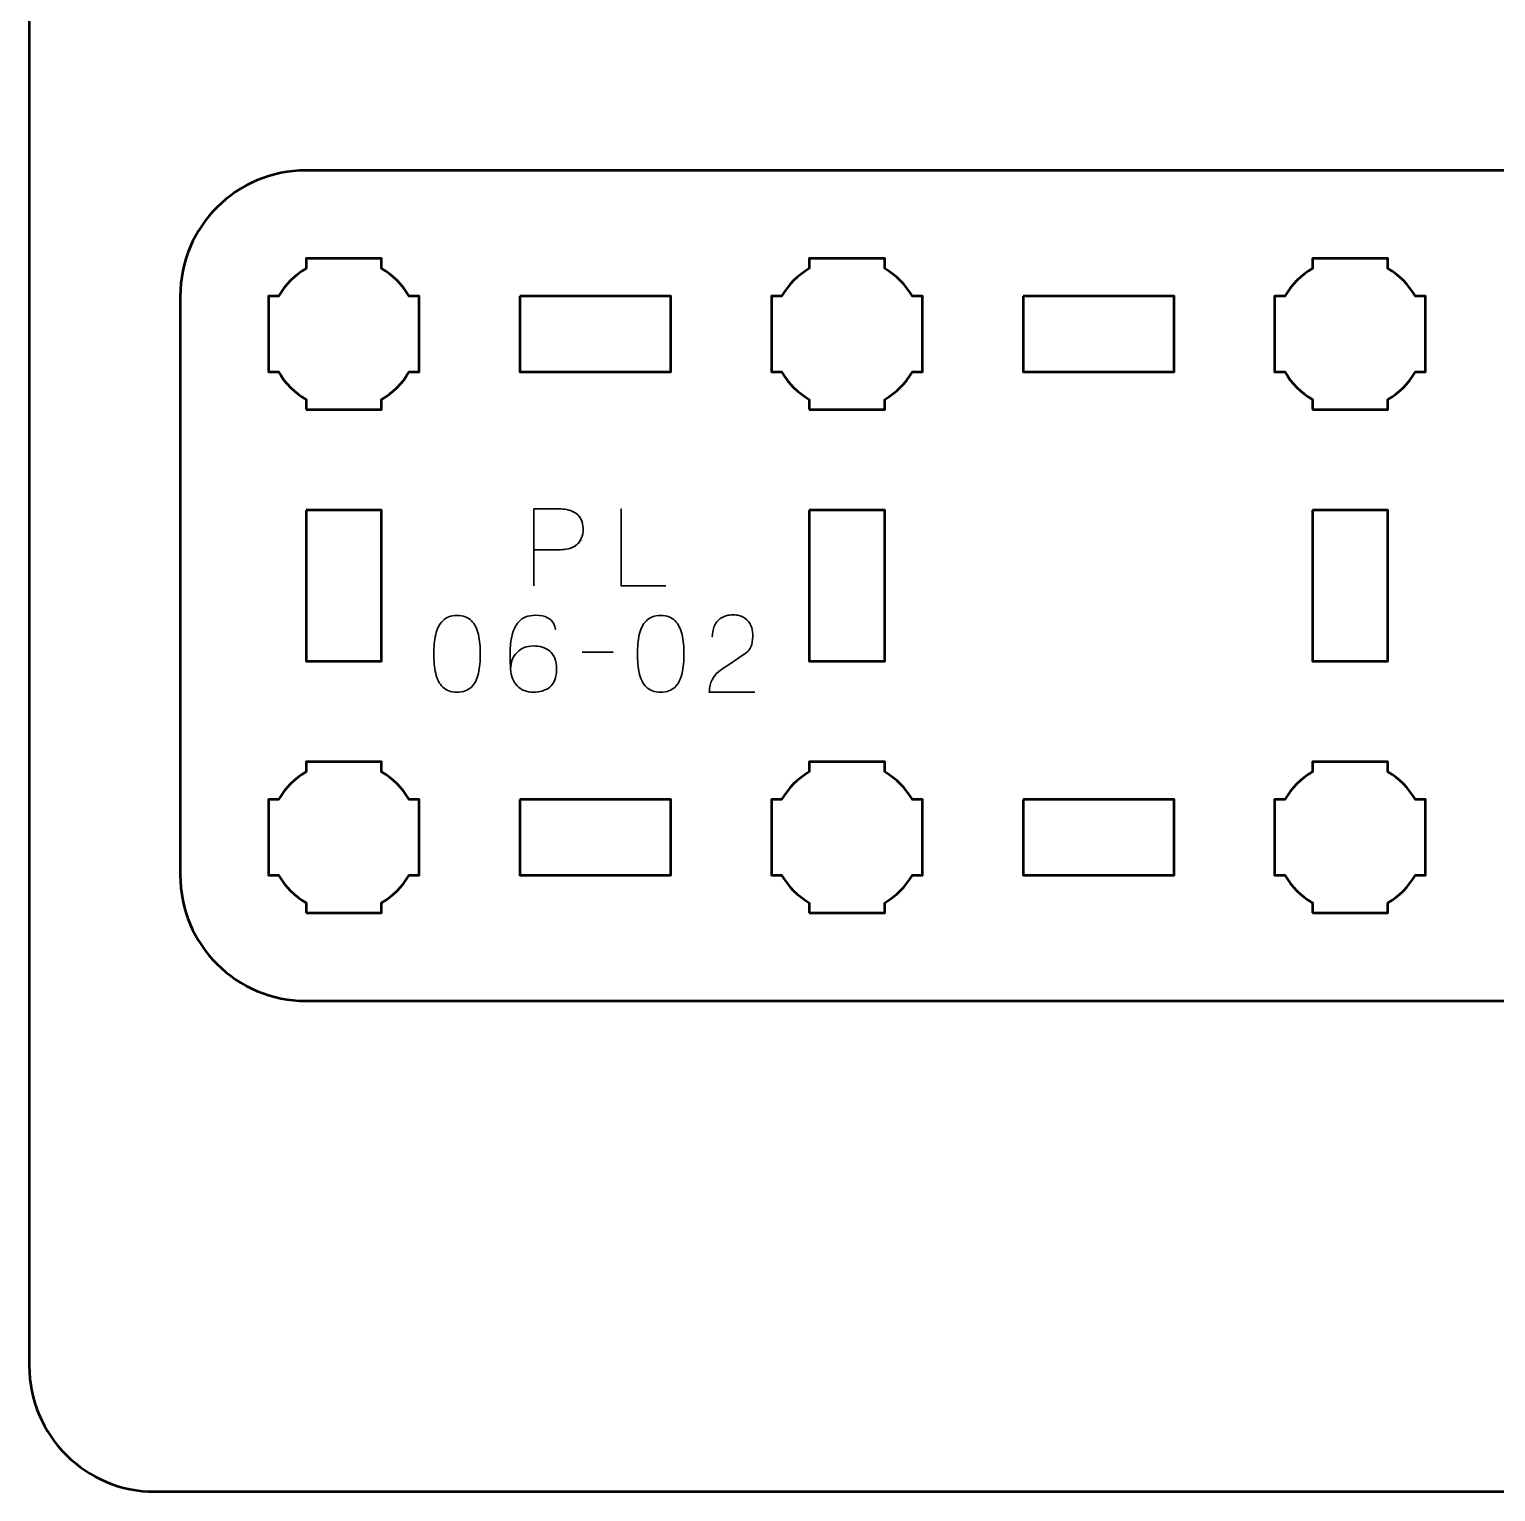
# Model space of a CAD drawing. Header units: centimetres. Extents: x -21 to 0, y -29.7 to 0.
# Drawn here: x -21 to -15.17, y -29.7 to -23.89 of the extents above; entities that cross this region are included whole.
import ezdxf

# ---------------------------------------------------------------- set-up
doc = ezdxf.new("R2010")
doc.units = ezdxf.units.CM
doc.header["$MEASUREMENT"] = 0
doc.layers.add('Layer 1', color=7, linetype='Continuous')

msp = doc.modelspace()

# ---------------------------------------------------------------- linework, layer by layer
at = {"layer": 'Layer 1', "color": 22, "lineweight": 53}
msp.add_open_spline([(-21.00003, -29.19995), (-21.00003, -29.19995), (-21.00003, -0.49992), (-21.00003, -0.49992), (-21.00003, -0.49992), (-21.00003, -0.22295), (-20.77694, 0.00004), (-20.49994, 0.00004), (-20.49994, 0.00004), (-20.49994, 0.00004), (-0.50008, 0.00004), (-0.50008, 0.00004), (-0.50008, 0.00004), (-0.22294, 0.00004), (0.00002, -0.22295), (0.00002, -0.49992), (0.00002, -0.49992), (0.00002, -0.49992), (0.00002, -29.19995), (0.00002, -29.19995), (0.00002, -29.19995), (0.00002, -29.47695), (-0.22294, -29.70004), (-0.50008, -29.70004), (-0.50008, -29.70004), (-0.50008, -29.70004), (-20.49994, -29.70004), (-20.49994, -29.70004), (-20.49994, -29.70004), (-20.77694, -29.70004), (-21.00003, -29.47695), (-21.00003, -29.19995)], degree=3, knots=[0, 0, 0, 0, 0.125, 0.125, 0.125, 0.125, 0.25, 0.25, 0.25, 0.25, 0.375, 0.375, 0.375, 0.375, 0.5, 0.5, 0.5, 0.5, 0.625, 0.625, 0.625, 0.625, 0.75, 0.75, 0.75, 0.75, 0.875, 0.875, 0.875, 0.875, 1, 1, 1, 1], dxfattribs=at)
at = {"layer": 'Layer 1', "color": 114, "lineweight": 53}
msp.add_open_spline([(-19.8999, -24.44996), (-19.8999, -24.44996), (-9.59995, -24.44996), (-9.59995, -24.44996), (-9.59995, -24.44996), (-9.32295, -24.44996), (-9.09999, -24.67306), (-9.09999, -24.95006), (-9.09999, -24.95006), (-9.09999, -24.95006), (-9.09999, -27.24998), (-9.09999, -27.24998), (-9.09999, -27.24998), (-9.09999, -27.52699), (-9.32295, -27.74994), (-9.59995, -27.74994), (-9.59995, -27.74994), (-9.59995, -27.74994), (-19.8999, -27.74994), (-19.8999, -27.74994), (-19.8999, -27.74994), (-20.1769, -27.74994), (-20.4, -27.52699), (-20.4, -27.24998), (-20.4, -27.24998), (-20.4, -27.24998), (-20.4, -24.95006), (-20.4, -24.95006), (-20.4, -24.95006), (-20.4, -24.67306), (-20.1769, -24.44996), (-19.8999, -24.44996)], degree=3, knots=[0, 0, 0, 0, 0.125, 0.125, 0.125, 0.125, 0.25, 0.25, 0.25, 0.25, 0.375, 0.375, 0.375, 0.375, 0.5, 0.5, 0.5, 0.5, 0.625, 0.625, 0.625, 0.625, 0.75, 0.75, 0.75, 0.75, 0.875, 0.875, 0.875, 0.875, 1, 1, 1, 1], dxfattribs=at)
at = {"layer": 'Layer 1', "lineweight": 53}
for points, knots in [([(-19.8999, -25.39999), (-19.8999, -25.39999), (-19.8999, -25.35988), (-19.8999, -25.35988), (-19.8999, -25.35988), (-19.94551, -25.33356), (-19.98344, -25.29554), (-20.00976, -25.25006), (-20.00976, -25.25006), (-20.00976, -25.25006), (-20.04997, -25.25006), (-20.04997, -25.25006), (-20.04997, -25.25006), (-20.04997, -25.25006), (-20.04997, -25.09999), (-20.04997, -25.09999), (-20.04997, -25.09999), (-20.04997, -25.09999), (-20.04997, -24.95006), (-20.04997, -24.95006), (-20.04997, -24.95006), (-20.04997, -24.95006), (-20.00976, -24.95006), (-20.00976, -24.95006), (-20.00976, -24.95006), (-19.98344, -24.90445), (-19.94551, -24.86652), (-19.8999, -24.8402), (-19.8999, -24.8402), (-19.8999, -24.8402), (-19.8999, -24.79999), (-19.8999, -24.79999), (-19.8999, -24.79999), (-19.8999, -24.79999), (-19.74997, -24.79999), (-19.74997, -24.79999), (-19.74997, -24.79999), (-19.74997, -24.79999), (-19.5999, -24.79999), (-19.5999, -24.79999), (-19.5999, -24.79999), (-19.5999, -24.79999), (-19.5999, -24.8402), (-19.5999, -24.8402), (-19.5999, -24.8402), (-19.55443, -24.86652), (-19.5164, -24.90445), (-19.49008, -24.95006), (-19.49008, -24.95006), (-19.49008, -24.95006), (-19.44997, -24.95006), (-19.44997, -24.95006), (-19.44997, -24.95006), (-19.44997, -24.95006), (-19.44997, -25.09999), (-19.44997, -25.09999), (-19.44997, -25.09999), (-19.44997, -25.09999), (-19.44997, -25.25006), (-19.44997, -25.25006), (-19.44997, -25.25006), (-19.44997, -25.25006), (-19.49008, -25.25006), (-19.49008, -25.25006), (-19.49008, -25.25006), (-19.5164, -25.29554), (-19.55443, -25.33356), (-19.5999, -25.35988), (-19.5999, -25.35988), (-19.5999, -25.35988), (-19.5999, -25.39999), (-19.5999, -25.39999), (-19.5999, -25.39999), (-19.5999, -25.39999), (-19.74997, -25.39999), (-19.74997, -25.39999), (-19.74997, -25.39999), (-19.74997, -25.39999), (-19.8999, -25.39999), (-19.8999, -25.39999)], [0, 0, 0, 0, 0.05, 0.05, 0.05, 0.05, 0.1, 0.1, 0.1, 0.1, 0.15, 0.15, 0.15, 0.15, 0.2, 0.2, 0.2, 0.2, 0.25, 0.25, 0.25, 0.25, 0.3, 0.3, 0.3, 0.3, 0.35, 0.35, 0.35, 0.35, 0.4, 0.4, 0.4, 0.4, 0.45, 0.45, 0.45, 0.45, 0.5, 0.5, 0.5, 0.5, 0.55, 0.55, 0.55, 0.55, 0.6, 0.6, 0.6, 0.6, 0.65, 0.65, 0.65, 0.65, 0.7, 0.7, 0.7, 0.7, 0.75, 0.75, 0.75, 0.75, 0.8, 0.8, 0.8, 0.8, 0.85, 0.85, 0.85, 0.85, 0.9, 0.9, 0.9, 0.9, 0.95, 0.95, 0.95, 0.95, 1, 1, 1, 1]), ([(-17.89998, -25.39999), (-17.89998, -25.39999), (-17.89998, -25.35988), (-17.89998, -25.35988), (-17.89998, -25.35988), (-17.94545, -25.33356), (-17.98348, -25.29554), (-18.0098, -25.25006), (-18.0098, -25.25006), (-18.0098, -25.25006), (-18.04991, -25.25006), (-18.04991, -25.25006), (-18.04991, -25.25006), (-18.04991, -25.25006), (-18.04991, -25.09999), (-18.04991, -25.09999), (-18.04991, -25.09999), (-18.04991, -25.09999), (-18.04991, -24.95006), (-18.04991, -24.95006), (-18.04991, -24.95006), (-18.04991, -24.95006), (-18.0098, -24.95006), (-18.0098, -24.95006), (-18.0098, -24.95006), (-17.98348, -24.90445), (-17.94545, -24.86652), (-17.89998, -24.8402), (-17.89998, -24.8402), (-17.89998, -24.8402), (-17.89998, -24.79999), (-17.89998, -24.79999), (-17.89998, -24.79999), (-17.89998, -24.79999), (-17.74991, -24.79999), (-17.74991, -24.79999), (-17.74991, -24.79999), (-17.74991, -24.79999), (-17.59998, -24.79999), (-17.59998, -24.79999), (-17.59998, -24.79999), (-17.59998, -24.79999), (-17.59998, -24.8402), (-17.59998, -24.8402), (-17.59998, -24.8402), (-17.5545, -24.86652), (-17.51647, -24.90445), (-17.49016, -24.95006), (-17.49016, -24.95006), (-17.49016, -24.95006), (-17.4499, -24.95006), (-17.4499, -24.95006), (-17.4499, -24.95006), (-17.4499, -24.95006), (-17.4499, -25.09999), (-17.4499, -25.09999), (-17.4499, -25.09999), (-17.4499, -25.09999), (-17.4499, -25.25006), (-17.4499, -25.25006), (-17.4499, -25.25006), (-17.4499, -25.25006), (-17.49016, -25.25006), (-17.49016, -25.25006), (-17.49016, -25.25006), (-17.51647, -25.29554), (-17.5545, -25.33356), (-17.59998, -25.35988), (-17.59998, -25.35988), (-17.59998, -25.35988), (-17.59998, -25.39999), (-17.59998, -25.39999), (-17.59998, -25.39999), (-17.59998, -25.39999), (-17.74991, -25.39999), (-17.74991, -25.39999), (-17.74991, -25.39999), (-17.74991, -25.39999), (-17.89998, -25.39999), (-17.89998, -25.39999)], [0, 0, 0, 0, 0.05, 0.05, 0.05, 0.05, 0.1, 0.1, 0.1, 0.1, 0.15, 0.15, 0.15, 0.15, 0.2, 0.2, 0.2, 0.2, 0.25, 0.25, 0.25, 0.25, 0.3, 0.3, 0.3, 0.3, 0.35, 0.35, 0.35, 0.35, 0.4, 0.4, 0.4, 0.4, 0.45, 0.45, 0.45, 0.45, 0.5, 0.5, 0.5, 0.5, 0.55, 0.55, 0.55, 0.55, 0.6, 0.6, 0.6, 0.6, 0.65, 0.65, 0.65, 0.65, 0.7, 0.7, 0.7, 0.7, 0.75, 0.75, 0.75, 0.75, 0.8, 0.8, 0.8, 0.8, 0.85, 0.85, 0.85, 0.85, 0.9, 0.9, 0.9, 0.9, 0.95, 0.95, 0.95, 0.95, 1, 1, 1, 1]), ([(-15.90005, -25.39999), (-15.90005, -25.39999), (-15.90005, -25.35988), (-15.90005, -25.35988), (-15.90005, -25.35988), (-15.94552, -25.33356), (-15.98341, -25.29554), (-16.00987, -25.25006), (-16.00987, -25.25006), (-16.00987, -25.25006), (-16.04998, -25.25006), (-16.04998, -25.25006), (-16.04998, -25.25006), (-16.04998, -25.25006), (-16.04998, -25.09999), (-16.04998, -25.09999), (-16.04998, -25.09999), (-16.04998, -25.09999), (-16.04998, -24.95006), (-16.04998, -24.95006), (-16.04998, -24.95006), (-16.04998, -24.95006), (-16.00987, -24.95006), (-16.00987, -24.95006), (-16.00987, -24.95006), (-15.98341, -24.90445), (-15.94552, -24.86652), (-15.90005, -24.8402), (-15.90005, -24.8402), (-15.90005, -24.8402), (-15.90005, -24.79999), (-15.90005, -24.79999), (-15.90005, -24.79999), (-15.90005, -24.79999), (-15.74997, -24.79999), (-15.74997, -24.79999), (-15.74997, -24.79999), (-15.74997, -24.79999), (-15.60004, -24.79999), (-15.60004, -24.79999), (-15.60004, -24.79999), (-15.60004, -24.79999), (-15.60004, -24.8402), (-15.60004, -24.8402), (-15.60004, -24.8402), (-15.55443, -24.86652), (-15.51651, -24.90445), (-15.49019, -24.95006), (-15.49019, -24.95006), (-15.49019, -24.95006), (-15.44998, -24.95006), (-15.44998, -24.95006), (-15.44998, -24.95006), (-15.44998, -24.95006), (-15.44998, -25.09999), (-15.44998, -25.09999), (-15.44998, -25.09999), (-15.44998, -25.09999), (-15.44998, -25.25006), (-15.44998, -25.25006), (-15.44998, -25.25006), (-15.44998, -25.25006), (-15.49019, -25.25006), (-15.49019, -25.25006), (-15.49019, -25.25006), (-15.51651, -25.29554), (-15.55443, -25.33356), (-15.60004, -25.35988), (-15.60004, -25.35988), (-15.60004, -25.35988), (-15.60004, -25.39999), (-15.60004, -25.39999), (-15.60004, -25.39999), (-15.60004, -25.39999), (-15.74997, -25.39999), (-15.74997, -25.39999), (-15.74997, -25.39999), (-15.74997, -25.39999), (-15.90005, -25.39999), (-15.90005, -25.39999)], [0, 0, 0, 0, 0.05, 0.05, 0.05, 0.05, 0.1, 0.1, 0.1, 0.1, 0.15, 0.15, 0.15, 0.15, 0.2, 0.2, 0.2, 0.2, 0.25, 0.25, 0.25, 0.25, 0.3, 0.3, 0.3, 0.3, 0.35, 0.35, 0.35, 0.35, 0.4, 0.4, 0.4, 0.4, 0.45, 0.45, 0.45, 0.45, 0.5, 0.5, 0.5, 0.5, 0.55, 0.55, 0.55, 0.55, 0.6, 0.6, 0.6, 0.6, 0.65, 0.65, 0.65, 0.65, 0.7, 0.7, 0.7, 0.7, 0.75, 0.75, 0.75, 0.75, 0.8, 0.8, 0.8, 0.8, 0.85, 0.85, 0.85, 0.85, 0.9, 0.9, 0.9, 0.9, 0.95, 0.95, 0.95, 0.95, 1, 1, 1, 1]), ([(-19.04995, -24.95006), (-19.04995, -24.95006), (-18.44996, -24.95006), (-18.44996, -24.95006), (-18.44996, -24.95006), (-18.44996, -24.95006), (-18.44996, -25.25006), (-18.44996, -25.25006), (-18.44996, -25.25006), (-18.44996, -25.25006), (-19.04995, -25.25006), (-19.04995, -25.25006), (-19.04995, -25.25006), (-19.04995, -25.25006), (-19.04995, -24.95006), (-19.04995, -24.95006)], [0, 0, 0, 0, 0.25, 0.25, 0.25, 0.25, 0.5, 0.5, 0.5, 0.5, 0.75, 0.75, 0.75, 0.75, 1, 1, 1, 1]), ([(-17.05, -24.95006), (-17.05, -24.95006), (-16.44999, -24.95006), (-16.44999, -24.95006), (-16.44999, -24.95006), (-16.44999, -24.95006), (-16.44999, -25.25006), (-16.44999, -25.25006), (-16.44999, -25.25006), (-16.44999, -25.25006), (-17.05, -25.25006), (-17.05, -25.25006), (-17.05, -25.25006), (-17.05, -25.25006), (-17.05, -24.95006), (-17.05, -24.95006)], [0, 0, 0, 0, 0.25, 0.25, 0.25, 0.25, 0.5, 0.5, 0.5, 0.5, 0.75, 0.75, 0.75, 0.75, 1, 1, 1, 1]), ([(-19.8999, -25.80001), (-19.8999, -25.80001), (-19.5999, -25.80001), (-19.5999, -25.80001), (-19.5999, -25.80001), (-19.5999, -25.80001), (-19.5999, -26.4), (-19.5999, -26.4), (-19.5999, -26.4), (-19.5999, -26.4), (-19.8999, -26.4), (-19.8999, -26.4), (-19.8999, -26.4), (-19.8999, -26.4), (-19.8999, -25.80001), (-19.8999, -25.80001)], [0, 0, 0, 0, 0.25, 0.25, 0.25, 0.25, 0.5, 0.5, 0.5, 0.5, 0.75, 0.75, 0.75, 0.75, 1, 1, 1, 1]), ([(-17.89998, -25.80001), (-17.89998, -25.80001), (-17.59998, -25.80001), (-17.59998, -25.80001), (-17.59998, -25.80001), (-17.59998, -25.80001), (-17.59998, -26.4), (-17.59998, -26.4), (-17.59998, -26.4), (-17.59998, -26.4), (-17.89998, -26.4), (-17.89998, -26.4), (-17.89998, -26.4), (-17.89998, -26.4), (-17.89998, -25.80001), (-17.89998, -25.80001)], [0, 0, 0, 0, 0.25, 0.25, 0.25, 0.25, 0.5, 0.5, 0.5, 0.5, 0.75, 0.75, 0.75, 0.75, 1, 1, 1, 1]), ([(-15.90005, -25.80001), (-15.90005, -25.80001), (-15.60004, -25.80001), (-15.60004, -25.80001), (-15.60004, -25.80001), (-15.60004, -25.80001), (-15.60004, -26.4), (-15.60004, -26.4), (-15.60004, -26.4), (-15.60004, -26.4), (-15.90005, -26.4), (-15.90005, -26.4), (-15.90005, -26.4), (-15.90005, -26.4), (-15.90005, -25.80001), (-15.90005, -25.80001)], [0, 0, 0, 0, 0.25, 0.25, 0.25, 0.25, 0.5, 0.5, 0.5, 0.5, 0.75, 0.75, 0.75, 0.75, 1, 1, 1, 1]), ([(-19.8999, -27.40006), (-19.8999, -27.40006), (-19.8999, -27.3598), (-19.8999, -27.3598), (-19.8999, -27.3598), (-19.94551, -27.33349), (-19.98344, -27.29546), (-20.00976, -27.24998), (-20.00976, -27.24998), (-20.00976, -27.24998), (-20.04997, -27.24998), (-20.04997, -27.24998), (-20.04997, -27.24998), (-20.04997, -27.24998), (-20.04997, -27.10005), (-20.04997, -27.10005), (-20.04997, -27.10005), (-20.04997, -27.10005), (-20.04997, -26.94998), (-20.04997, -26.94998), (-20.04997, -26.94998), (-20.04997, -26.94998), (-20.00976, -26.94998), (-20.00976, -26.94998), (-20.00976, -26.94998), (-19.98344, -26.90451), (-19.94551, -26.86648), (-19.8999, -26.84016), (-19.8999, -26.84016), (-19.8999, -26.84016), (-19.8999, -26.80005), (-19.8999, -26.80005), (-19.8999, -26.80005), (-19.8999, -26.80005), (-19.74997, -26.80005), (-19.74997, -26.80005), (-19.74997, -26.80005), (-19.74997, -26.80005), (-19.5999, -26.80005), (-19.5999, -26.80005), (-19.5999, -26.80005), (-19.5999, -26.80005), (-19.5999, -26.84016), (-19.5999, -26.84016), (-19.5999, -26.84016), (-19.55443, -26.86648), (-19.5164, -26.90451), (-19.49008, -26.94998), (-19.49008, -26.94998), (-19.49008, -26.94998), (-19.44997, -26.94998), (-19.44997, -26.94998), (-19.44997, -26.94998), (-19.44997, -26.94998), (-19.44997, -27.10005), (-19.44997, -27.10005), (-19.44997, -27.10005), (-19.44997, -27.10005), (-19.44997, -27.24998), (-19.44997, -27.24998), (-19.44997, -27.24998), (-19.44997, -27.24998), (-19.49008, -27.24998), (-19.49008, -27.24998), (-19.49008, -27.24998), (-19.5164, -27.29546), (-19.55443, -27.33349), (-19.5999, -27.3598), (-19.5999, -27.3598), (-19.5999, -27.3598), (-19.5999, -27.40006), (-19.5999, -27.40006), (-19.5999, -27.40006), (-19.5999, -27.40006), (-19.74997, -27.40006), (-19.74997, -27.40006), (-19.74997, -27.40006), (-19.74997, -27.40006), (-19.8999, -27.40006), (-19.8999, -27.40006)], [0, 0, 0, 0, 0.05, 0.05, 0.05, 0.05, 0.1, 0.1, 0.1, 0.1, 0.15, 0.15, 0.15, 0.15, 0.2, 0.2, 0.2, 0.2, 0.25, 0.25, 0.25, 0.25, 0.3, 0.3, 0.3, 0.3, 0.35, 0.35, 0.35, 0.35, 0.4, 0.4, 0.4, 0.4, 0.45, 0.45, 0.45, 0.45, 0.5, 0.5, 0.5, 0.5, 0.55, 0.55, 0.55, 0.55, 0.6, 0.6, 0.6, 0.6, 0.65, 0.65, 0.65, 0.65, 0.7, 0.7, 0.7, 0.7, 0.75, 0.75, 0.75, 0.75, 0.8, 0.8, 0.8, 0.8, 0.85, 0.85, 0.85, 0.85, 0.9, 0.9, 0.9, 0.9, 0.95, 0.95, 0.95, 0.95, 1, 1, 1, 1]), ([(-17.89998, -27.40006), (-17.89998, -27.40006), (-17.89998, -27.3598), (-17.89998, -27.3598), (-17.89998, -27.3598), (-17.94545, -27.33349), (-17.98348, -27.29546), (-18.0098, -27.24998), (-18.0098, -27.24998), (-18.0098, -27.24998), (-18.04991, -27.24998), (-18.04991, -27.24998), (-18.04991, -27.24998), (-18.04991, -27.24998), (-18.04991, -27.10005), (-18.04991, -27.10005), (-18.04991, -27.10005), (-18.04991, -27.10005), (-18.04991, -26.94998), (-18.04991, -26.94998), (-18.04991, -26.94998), (-18.04991, -26.94998), (-18.0098, -26.94998), (-18.0098, -26.94998), (-18.0098, -26.94998), (-17.98348, -26.90451), (-17.94545, -26.86648), (-17.89998, -26.84016), (-17.89998, -26.84016), (-17.89998, -26.84016), (-17.89998, -26.80005), (-17.89998, -26.80005), (-17.89998, -26.80005), (-17.89998, -26.80005), (-17.74991, -26.80005), (-17.74991, -26.80005), (-17.74991, -26.80005), (-17.74991, -26.80005), (-17.59998, -26.80005), (-17.59998, -26.80005), (-17.59998, -26.80005), (-17.59998, -26.80005), (-17.59998, -26.84016), (-17.59998, -26.84016), (-17.59998, -26.84016), (-17.5545, -26.86648), (-17.51647, -26.90451), (-17.49016, -26.94998), (-17.49016, -26.94998), (-17.49016, -26.94998), (-17.4499, -26.94998), (-17.4499, -26.94998), (-17.4499, -26.94998), (-17.4499, -26.94998), (-17.4499, -27.10005), (-17.4499, -27.10005), (-17.4499, -27.10005), (-17.4499, -27.10005), (-17.4499, -27.24998), (-17.4499, -27.24998), (-17.4499, -27.24998), (-17.4499, -27.24998), (-17.49016, -27.24998), (-17.49016, -27.24998), (-17.49016, -27.24998), (-17.51647, -27.29546), (-17.5545, -27.33349), (-17.59998, -27.3598), (-17.59998, -27.3598), (-17.59998, -27.3598), (-17.59998, -27.40006), (-17.59998, -27.40006), (-17.59998, -27.40006), (-17.59998, -27.40006), (-17.74991, -27.40006), (-17.74991, -27.40006), (-17.74991, -27.40006), (-17.74991, -27.40006), (-17.89998, -27.40006), (-17.89998, -27.40006)], [0, 0, 0, 0, 0.05, 0.05, 0.05, 0.05, 0.1, 0.1, 0.1, 0.1, 0.15, 0.15, 0.15, 0.15, 0.2, 0.2, 0.2, 0.2, 0.25, 0.25, 0.25, 0.25, 0.3, 0.3, 0.3, 0.3, 0.35, 0.35, 0.35, 0.35, 0.4, 0.4, 0.4, 0.4, 0.45, 0.45, 0.45, 0.45, 0.5, 0.5, 0.5, 0.5, 0.55, 0.55, 0.55, 0.55, 0.6, 0.6, 0.6, 0.6, 0.65, 0.65, 0.65, 0.65, 0.7, 0.7, 0.7, 0.7, 0.75, 0.75, 0.75, 0.75, 0.8, 0.8, 0.8, 0.8, 0.85, 0.85, 0.85, 0.85, 0.9, 0.9, 0.9, 0.9, 0.95, 0.95, 0.95, 0.95, 1, 1, 1, 1]), ([(-15.90005, -27.40006), (-15.90005, -27.40006), (-15.90005, -27.3598), (-15.90005, -27.3598), (-15.90005, -27.3598), (-15.94552, -27.33349), (-15.98341, -27.29546), (-16.00987, -27.24998), (-16.00987, -27.24998), (-16.00987, -27.24998), (-16.04998, -27.24998), (-16.04998, -27.24998), (-16.04998, -27.24998), (-16.04998, -27.24998), (-16.04998, -27.10005), (-16.04998, -27.10005), (-16.04998, -27.10005), (-16.04998, -27.10005), (-16.04998, -26.94998), (-16.04998, -26.94998), (-16.04998, -26.94998), (-16.04998, -26.94998), (-16.00987, -26.94998), (-16.00987, -26.94998), (-16.00987, -26.94998), (-15.98341, -26.90451), (-15.94552, -26.86648), (-15.90005, -26.84016), (-15.90005, -26.84016), (-15.90005, -26.84016), (-15.90005, -26.80005), (-15.90005, -26.80005), (-15.90005, -26.80005), (-15.90005, -26.80005), (-15.74997, -26.80005), (-15.74997, -26.80005), (-15.74997, -26.80005), (-15.74997, -26.80005), (-15.60004, -26.80005), (-15.60004, -26.80005), (-15.60004, -26.80005), (-15.60004, -26.80005), (-15.60004, -26.84016), (-15.60004, -26.84016), (-15.60004, -26.84016), (-15.55443, -26.86648), (-15.51651, -26.90451), (-15.49019, -26.94998), (-15.49019, -26.94998), (-15.49019, -26.94998), (-15.44998, -26.94998), (-15.44998, -26.94998), (-15.44998, -26.94998), (-15.44998, -26.94998), (-15.44998, -27.10005), (-15.44998, -27.10005), (-15.44998, -27.10005), (-15.44998, -27.10005), (-15.44998, -27.24998), (-15.44998, -27.24998), (-15.44998, -27.24998), (-15.44998, -27.24998), (-15.49019, -27.24998), (-15.49019, -27.24998), (-15.49019, -27.24998), (-15.51651, -27.29546), (-15.55443, -27.33349), (-15.60004, -27.3598), (-15.60004, -27.3598), (-15.60004, -27.3598), (-15.60004, -27.40006), (-15.60004, -27.40006), (-15.60004, -27.40006), (-15.60004, -27.40006), (-15.74997, -27.40006), (-15.74997, -27.40006), (-15.74997, -27.40006), (-15.74997, -27.40006), (-15.90005, -27.40006), (-15.90005, -27.40006)], [0, 0, 0, 0, 0.05, 0.05, 0.05, 0.05, 0.1, 0.1, 0.1, 0.1, 0.15, 0.15, 0.15, 0.15, 0.2, 0.2, 0.2, 0.2, 0.25, 0.25, 0.25, 0.25, 0.3, 0.3, 0.3, 0.3, 0.35, 0.35, 0.35, 0.35, 0.4, 0.4, 0.4, 0.4, 0.45, 0.45, 0.45, 0.45, 0.5, 0.5, 0.5, 0.5, 0.55, 0.55, 0.55, 0.55, 0.6, 0.6, 0.6, 0.6, 0.65, 0.65, 0.65, 0.65, 0.7, 0.7, 0.7, 0.7, 0.75, 0.75, 0.75, 0.75, 0.8, 0.8, 0.8, 0.8, 0.85, 0.85, 0.85, 0.85, 0.9, 0.9, 0.9, 0.9, 0.95, 0.95, 0.95, 0.95, 1, 1, 1, 1]), ([(-19.04995, -26.94998), (-19.04995, -26.94998), (-18.44996, -26.94998), (-18.44996, -26.94998), (-18.44996, -26.94998), (-18.44996, -26.94998), (-18.44996, -27.24998), (-18.44996, -27.24998), (-18.44996, -27.24998), (-18.44996, -27.24998), (-19.04995, -27.24998), (-19.04995, -27.24998), (-19.04995, -27.24998), (-19.04995, -27.24998), (-19.04995, -26.94998), (-19.04995, -26.94998)], [0, 0, 0, 0, 0.25, 0.25, 0.25, 0.25, 0.5, 0.5, 0.5, 0.5, 0.75, 0.75, 0.75, 0.75, 1, 1, 1, 1]), ([(-17.05, -26.94998), (-17.05, -26.94998), (-16.44999, -26.94998), (-16.44999, -26.94998), (-16.44999, -26.94998), (-16.44999, -26.94998), (-16.44999, -27.24998), (-16.44999, -27.24998), (-16.44999, -27.24998), (-16.44999, -27.24998), (-17.05, -27.24998), (-17.05, -27.24998), (-17.05, -27.24998), (-17.05, -27.24998), (-17.05, -26.94998), (-17.05, -26.94998)], [0, 0, 0, 0, 0.25, 0.25, 0.25, 0.25, 0.5, 0.5, 0.5, 0.5, 0.75, 0.75, 0.75, 0.75, 1, 1, 1, 1])]:
    msp.add_open_spline(points, degree=3, knots=knots, dxfattribs=at)
at = {"layer": 'Layer 1', "color": 40, "lineweight": 30}
for points, knots in [([(-18.99453, -26.1), (-18.99453, -26.1), (-18.99453, -25.79479), (-18.99453, -25.79479), (-18.99453, -25.79479), (-18.99453, -25.79479), (-18.89724, -25.79479), (-18.89724, -25.79479), (-18.89724, -25.79479), (-18.87162, -25.79507), (-18.85162, -25.79877), (-18.83744, -25.80593), (-18.83744, -25.80593), (-18.82354, -25.81324), (-18.81373, -25.82276), (-18.80809, -25.83461), (-18.80809, -25.83461), (-18.80259, -25.84647), (-18.79955, -25.85927), (-18.79899, -25.87307), (-18.79899, -25.87307), (-18.79832, -25.88711), (-18.80064, -25.90048), (-18.80615, -25.91314), (-18.80615, -25.91314), (-18.81169, -25.92584), (-18.82118, -25.93632), (-18.83441, -25.94443), (-18.83441, -25.94443), (-18.84792, -25.95258), (-18.86612, -25.95671), (-18.88926, -25.95699), (-18.88926, -25.95699), (-18.88926, -25.95699), (-18.99453, -25.95699), (-18.99453, -25.95699), (-18.99453, -25.95699), (-18.99453, -25.95699), (-18.88926, -25.95699), (-18.88926, -25.95699), (-18.88926, -25.95699), (-18.86651, -25.95671), (-18.84848, -25.95258), (-18.83497, -25.94443), (-18.83497, -25.94443), (-18.8216, -25.93632), (-18.81208, -25.92584), (-18.80643, -25.91314), (-18.80643, -25.91314), (-18.80093, -25.90048), (-18.79846, -25.88711), (-18.79899, -25.87307), (-18.79899, -25.87307), (-18.79955, -25.85927), (-18.80259, -25.84647), (-18.80823, -25.83461), (-18.80823, -25.83461), (-18.81402, -25.82276), (-18.82393, -25.81324), (-18.83786, -25.80593), (-18.83786, -25.80593), (-18.85204, -25.79877), (-18.87191, -25.79507), (-18.89724, -25.79479), (-18.89724, -25.79479), (-18.89724, -25.79479), (-18.99453, -25.79479), (-18.99453, -25.79479), (-18.99453, -25.79479), (-18.99453, -25.79479), (-18.99453, -26.1), (-18.99453, -26.1)], [0, 0, 0, 0, 0.0555556, 0.0555556, 0.0555556, 0.0555556, 0.1111111, 0.1111111, 0.1111111, 0.1111111, 0.1666667, 0.1666667, 0.1666667, 0.1666667, 0.2222222, 0.2222222, 0.2222222, 0.2222222, 0.2777778, 0.2777778, 0.2777778, 0.2777778, 0.3333333, 0.3333333, 0.3333333, 0.3333333, 0.3888889, 0.3888889, 0.3888889, 0.3888889, 0.4444444, 0.4444444, 0.4444444, 0.4444444, 0.5, 0.5, 0.5, 0.5, 0.5555556, 0.5555556, 0.5555556, 0.5555556, 0.6111111, 0.6111111, 0.6111111, 0.6111111, 0.6666667, 0.6666667, 0.6666667, 0.6666667, 0.7222222, 0.7222222, 0.7222222, 0.7222222, 0.7777778, 0.7777778, 0.7777778, 0.7777778, 0.8333333, 0.8333333, 0.8333333, 0.8333333, 0.8888889, 0.8888889, 0.8888889, 0.8888889, 0.9444444, 0.9444444, 0.9444444, 0.9444444, 1, 1, 1, 1]), ([(-18.46993, -26.1), (-18.46993, -26.1), (-18.64811, -26.1), (-18.64811, -26.1), (-18.64811, -26.1), (-18.64811, -26.1), (-18.64811, -25.79479), (-18.64811, -25.79479), (-18.64811, -25.79479), (-18.64811, -25.79479), (-18.64811, -26.1), (-18.64811, -26.1), (-18.64811, -26.1), (-18.64811, -26.1), (-18.46993, -26.1), (-18.46993, -26.1)], [0, 0, 0, 0, 0.25, 0.25, 0.25, 0.25, 0.5, 0.5, 0.5, 0.5, 0.75, 0.75, 0.75, 0.75, 1, 1, 1, 1]), ([(-19.29993, -26.52333), (-19.27538, -26.52309), (-19.25636, -26.51617), (-19.24285, -26.50266), (-19.24285, -26.50266), (-19.22948, -26.48918), (-19.22013, -26.47098), (-19.21488, -26.44798), (-19.21488, -26.44798), (-19.2098, -26.42508), (-19.20733, -26.39947), (-19.20757, -26.37093), (-19.20757, -26.37093), (-19.20733, -26.34282), (-19.2098, -26.3172), (-19.21488, -26.29417), (-19.21488, -26.29417), (-19.22013, -26.27145), (-19.22948, -26.25325), (-19.24285, -26.23945), (-19.24285, -26.23945), (-19.25636, -26.22598), (-19.27538, -26.21892), (-19.29993, -26.21853), (-19.29993, -26.21853), (-19.32459, -26.21892), (-19.34361, -26.22598), (-19.35698, -26.23945), (-19.35698, -26.23945), (-19.37049, -26.25325), (-19.37969, -26.27145), (-19.38481, -26.29417), (-19.38481, -26.29417), (-19.39003, -26.3172), (-19.39254, -26.34282), (-19.39211, -26.37093), (-19.39211, -26.37093), (-19.39254, -26.39947), (-19.39003, -26.42508), (-19.38481, -26.44798), (-19.38481, -26.44798), (-19.37969, -26.47098), (-19.37049, -26.48918), (-19.35698, -26.50266), (-19.35698, -26.50266), (-19.34361, -26.51617), (-19.32459, -26.52309), (-19.29993, -26.52333)], [0, 0, 0, 0, 0.0833333, 0.0833333, 0.0833333, 0.0833333, 0.1666667, 0.1666667, 0.1666667, 0.1666667, 0.25, 0.25, 0.25, 0.25, 0.3333333, 0.3333333, 0.3333333, 0.3333333, 0.4166667, 0.4166667, 0.4166667, 0.4166667, 0.5, 0.5, 0.5, 0.5, 0.5833333, 0.5833333, 0.5833333, 0.5833333, 0.6666667, 0.6666667, 0.6666667, 0.6666667, 0.75, 0.75, 0.75, 0.75, 0.8333333, 0.8333333, 0.8333333, 0.8333333, 0.9166667, 0.9166667, 0.9166667, 0.9166667, 1, 1, 1, 1]), ([(-19.29993, -26.52333), (-19.27538, -26.52309), (-19.25636, -26.51617), (-19.24285, -26.50266), (-19.24285, -26.50266), (-19.22948, -26.48918), (-19.22013, -26.47098), (-19.21488, -26.44798), (-19.21488, -26.44798), (-19.2098, -26.42508), (-19.20733, -26.39947), (-19.20757, -26.37093), (-19.20757, -26.37093), (-19.20733, -26.34282), (-19.2098, -26.3172), (-19.21488, -26.29417), (-19.21488, -26.29417), (-19.22013, -26.27145), (-19.22948, -26.25325), (-19.24285, -26.23945), (-19.24285, -26.23945), (-19.25636, -26.22598), (-19.27538, -26.21892), (-19.29993, -26.21853), (-19.29993, -26.21853), (-19.32459, -26.21892), (-19.34361, -26.22598), (-19.35698, -26.23945), (-19.35698, -26.23945), (-19.37049, -26.25325), (-19.37969, -26.27145), (-19.38481, -26.29417), (-19.38481, -26.29417), (-19.39003, -26.3172), (-19.39254, -26.34282), (-19.39211, -26.37093), (-19.39211, -26.37093), (-19.39254, -26.39947), (-19.39003, -26.42508), (-19.38481, -26.44798), (-19.38481, -26.44798), (-19.37969, -26.47098), (-19.37049, -26.48918), (-19.35698, -26.50266), (-19.35698, -26.50266), (-19.34361, -26.51617), (-19.32459, -26.52309), (-19.29993, -26.52333)], [0, 0, 0, 0, 0.0833333, 0.0833333, 0.0833333, 0.0833333, 0.1666667, 0.1666667, 0.1666667, 0.1666667, 0.25, 0.25, 0.25, 0.25, 0.3333333, 0.3333333, 0.3333333, 0.3333333, 0.4166667, 0.4166667, 0.4166667, 0.4166667, 0.5, 0.5, 0.5, 0.5, 0.5833333, 0.5833333, 0.5833333, 0.5833333, 0.6666667, 0.6666667, 0.6666667, 0.6666667, 0.75, 0.75, 0.75, 0.75, 0.8333333, 0.8333333, 0.8333333, 0.8333333, 0.9166667, 0.9166667, 0.9166667, 0.9166667, 1, 1, 1, 1]), ([(-19.08699, -26.43143), (-19.08661, -26.40374), (-19.07803, -26.38155), (-19.06138, -26.36501), (-19.06138, -26.36501), (-19.04484, -26.34846), (-19.02349, -26.34006), (-18.99728, -26.33964), (-18.99728, -26.33964), (-18.97111, -26.33925), (-18.94906, -26.34599), (-18.93142, -26.36003), (-18.93142, -26.36003), (-18.91392, -26.37411), (-18.90482, -26.39796), (-18.90415, -26.43143), (-18.90415, -26.43143), (-18.90482, -26.4652), (-18.91392, -26.48904), (-18.93142, -26.50308), (-18.93142, -26.50308), (-18.94906, -26.51702), (-18.97111, -26.52376), (-18.99728, -26.52333), (-18.99728, -26.52333), (-19.02349, -26.52309), (-19.04456, -26.51465), (-19.06068, -26.49811), (-19.06068, -26.49811), (-19.07708, -26.4816), (-19.0859, -26.45941), (-19.08699, -26.43143), (-19.08699, -26.43143), (-19.08798, -26.41711), (-19.08851, -26.3982), (-19.08894, -26.37478), (-19.08894, -26.37478), (-19.0895, -26.35149), (-19.08742, -26.32779), (-19.08273, -26.30383), (-19.08273, -26.30383), (-19.07818, -26.27985), (-19.06869, -26.2596), (-19.05408, -26.24305), (-19.05408, -26.24305), (-19.03962, -26.22651), (-19.01771, -26.21797), (-18.98832, -26.2173), (-18.98832, -26.2173), (-18.96726, -26.21769), (-18.951, -26.221), (-18.93971, -26.22721), (-18.93971, -26.22721), (-18.92839, -26.23353), (-18.9207, -26.24097), (-18.91629, -26.24954), (-18.91629, -26.24954), (-18.91198, -26.25822), (-18.90951, -26.26619), (-18.90884, -26.27364), (-18.90884, -26.27364), (-18.90951, -26.26619), (-18.91198, -26.25822), (-18.91629, -26.24954), (-18.91629, -26.24954), (-18.9207, -26.24097), (-18.92839, -26.23353), (-18.93971, -26.22721), (-18.93971, -26.22721), (-18.951, -26.221), (-18.96726, -26.21769), (-18.98832, -26.2173), (-18.98832, -26.2173), (-19.01771, -26.21797), (-19.03962, -26.22651), (-19.05408, -26.24305), (-19.05408, -26.24305), (-19.06869, -26.2596), (-19.07818, -26.27985), (-19.08273, -26.30383), (-19.08273, -26.30383), (-19.08742, -26.32779), (-19.0895, -26.35149), (-19.08894, -26.37478), (-19.08894, -26.37478), (-19.08851, -26.3982), (-19.08798, -26.41711), (-19.08699, -26.43143), (-19.08699, -26.43143), (-19.0859, -26.45941), (-19.07708, -26.4816), (-19.06068, -26.49811), (-19.06068, -26.49811), (-19.04456, -26.51465), (-19.02349, -26.52309), (-18.99728, -26.52333), (-18.99728, -26.52333), (-18.97111, -26.52376), (-18.94906, -26.51702), (-18.93142, -26.50308), (-18.93142, -26.50308), (-18.91392, -26.48904), (-18.90482, -26.4652), (-18.90415, -26.43143), (-18.90415, -26.43143), (-18.90482, -26.39796), (-18.91392, -26.37411), (-18.93142, -26.36003), (-18.93142, -26.36003), (-18.94906, -26.34599), (-18.97111, -26.33925), (-18.99728, -26.33964), (-18.99728, -26.33964), (-19.02349, -26.34006), (-19.04484, -26.34846), (-19.06138, -26.36501), (-19.06138, -26.36501), (-19.07803, -26.38155), (-19.08661, -26.40374), (-19.08699, -26.43143)], [0, 0, 0, 0, 0.0333333, 0.0333333, 0.0333333, 0.0333333, 0.0666667, 0.0666667, 0.0666667, 0.0666667, 0.1, 0.1, 0.1, 0.1, 0.1333333, 0.1333333, 0.1333333, 0.1333333, 0.1666667, 0.1666667, 0.1666667, 0.1666667, 0.2, 0.2, 0.2, 0.2, 0.2333333, 0.2333333, 0.2333333, 0.2333333, 0.2666667, 0.2666667, 0.2666667, 0.2666667, 0.3, 0.3, 0.3, 0.3, 0.3333333, 0.3333333, 0.3333333, 0.3333333, 0.3666667, 0.3666667, 0.3666667, 0.3666667, 0.4, 0.4, 0.4, 0.4, 0.4333333, 0.4333333, 0.4333333, 0.4333333, 0.4666667, 0.4666667, 0.4666667, 0.4666667, 0.5, 0.5, 0.5, 0.5, 0.5333333, 0.5333333, 0.5333333, 0.5333333, 0.5666667, 0.5666667, 0.5666667, 0.5666667, 0.6, 0.6, 0.6, 0.6, 0.6333333, 0.6333333, 0.6333333, 0.6333333, 0.6666667, 0.6666667, 0.6666667, 0.6666667, 0.7, 0.7, 0.7, 0.7, 0.7333333, 0.7333333, 0.7333333, 0.7333333, 0.7666667, 0.7666667, 0.7666667, 0.7666667, 0.8, 0.8, 0.8, 0.8, 0.8333333, 0.8333333, 0.8333333, 0.8333333, 0.8666667, 0.8666667, 0.8666667, 0.8666667, 0.9, 0.9, 0.9, 0.9, 0.9333333, 0.9333333, 0.9333333, 0.9333333, 0.9666667, 0.9666667, 0.9666667, 0.9666667, 1, 1, 1, 1]), ([(-18.49046, -26.52333), (-18.46594, -26.52309), (-18.44692, -26.51617), (-18.43341, -26.50266), (-18.43341, -26.50266), (-18.42004, -26.48918), (-18.41066, -26.47098), (-18.40544, -26.44798), (-18.40544, -26.44798), (-18.40036, -26.42508), (-18.39785, -26.39947), (-18.39814, -26.37093), (-18.39814, -26.37093), (-18.39785, -26.34282), (-18.40036, -26.3172), (-18.40544, -26.29417), (-18.40544, -26.29417), (-18.41066, -26.27145), (-18.42004, -26.25325), (-18.43341, -26.23945), (-18.43341, -26.23945), (-18.44692, -26.22598), (-18.46594, -26.21892), (-18.49046, -26.21853), (-18.49046, -26.21853), (-18.51512, -26.21892), (-18.53413, -26.22598), (-18.5475, -26.23945), (-18.5475, -26.23945), (-18.56101, -26.25325), (-18.57026, -26.27145), (-18.57534, -26.29417), (-18.57534, -26.29417), (-18.58059, -26.3172), (-18.58306, -26.34282), (-18.58264, -26.37093), (-18.58264, -26.37093), (-18.58306, -26.39947), (-18.58059, -26.42508), (-18.57534, -26.44798), (-18.57534, -26.44798), (-18.57026, -26.47098), (-18.56101, -26.48918), (-18.5475, -26.50266), (-18.5475, -26.50266), (-18.53413, -26.51617), (-18.51512, -26.52309), (-18.49046, -26.52333)], [0, 0, 0, 0, 0.0833333, 0.0833333, 0.0833333, 0.0833333, 0.1666667, 0.1666667, 0.1666667, 0.1666667, 0.25, 0.25, 0.25, 0.25, 0.3333333, 0.3333333, 0.3333333, 0.3333333, 0.4166667, 0.4166667, 0.4166667, 0.4166667, 0.5, 0.5, 0.5, 0.5, 0.5833333, 0.5833333, 0.5833333, 0.5833333, 0.6666667, 0.6666667, 0.6666667, 0.6666667, 0.75, 0.75, 0.75, 0.75, 0.8333333, 0.8333333, 0.8333333, 0.8333333, 0.9166667, 0.9166667, 0.9166667, 0.9166667, 1, 1, 1, 1]), ([(-18.49046, -26.52333), (-18.46594, -26.52309), (-18.44692, -26.51617), (-18.43341, -26.50266), (-18.43341, -26.50266), (-18.42004, -26.48918), (-18.41066, -26.47098), (-18.40544, -26.44798), (-18.40544, -26.44798), (-18.40036, -26.42508), (-18.39785, -26.39947), (-18.39814, -26.37093), (-18.39814, -26.37093), (-18.39785, -26.34282), (-18.40036, -26.3172), (-18.40544, -26.29417), (-18.40544, -26.29417), (-18.41066, -26.27145), (-18.42004, -26.25325), (-18.43341, -26.23945), (-18.43341, -26.23945), (-18.44692, -26.22598), (-18.46594, -26.21892), (-18.49046, -26.21853), (-18.49046, -26.21853), (-18.51512, -26.21892), (-18.53413, -26.22598), (-18.5475, -26.23945), (-18.5475, -26.23945), (-18.56101, -26.25325), (-18.57026, -26.27145), (-18.57534, -26.29417), (-18.57534, -26.29417), (-18.58059, -26.3172), (-18.58306, -26.34282), (-18.58264, -26.37093), (-18.58264, -26.37093), (-18.58306, -26.39947), (-18.58059, -26.42508), (-18.57534, -26.44798), (-18.57534, -26.44798), (-18.57026, -26.47098), (-18.56101, -26.48918), (-18.5475, -26.50266), (-18.5475, -26.50266), (-18.53413, -26.51617), (-18.51512, -26.52309), (-18.49046, -26.52333)], [0, 0, 0, 0, 0.0833333, 0.0833333, 0.0833333, 0.0833333, 0.1666667, 0.1666667, 0.1666667, 0.1666667, 0.25, 0.25, 0.25, 0.25, 0.3333333, 0.3333333, 0.3333333, 0.3333333, 0.4166667, 0.4166667, 0.4166667, 0.4166667, 0.5, 0.5, 0.5, 0.5, 0.5833333, 0.5833333, 0.5833333, 0.5833333, 0.6666667, 0.6666667, 0.6666667, 0.6666667, 0.75, 0.75, 0.75, 0.75, 0.8333333, 0.8333333, 0.8333333, 0.8333333, 0.9166667, 0.9166667, 0.9166667, 0.9166667, 1, 1, 1, 1]), ([(-18.11577, -26.52333), (-18.11577, -26.52333), (-18.29742, -26.52333), (-18.29742, -26.52333), (-18.29742, -26.52333), (-18.29685, -26.50308), (-18.29311, -26.48668), (-18.28638, -26.47387), (-18.28638, -26.47387), (-18.27978, -26.46121), (-18.27121, -26.45059), (-18.26073, -26.44205), (-18.26073, -26.44205), (-18.25043, -26.43376), (-18.2391, -26.42565), (-18.22672, -26.41792), (-18.22672, -26.41792), (-18.22672, -26.41792), (-18.15437, -26.3697), (-18.15437, -26.3697), (-18.15437, -26.3697), (-18.14004, -26.35922), (-18.13137, -26.34694), (-18.12833, -26.33319), (-18.12833, -26.33319), (-18.12544, -26.31939), (-18.12417, -26.30535), (-18.12473, -26.29085), (-18.12473, -26.29085), (-18.12459, -26.28108), (-18.12696, -26.27032), (-18.13161, -26.25861), (-18.13161, -26.25861), (-18.13645, -26.24718), (-18.14445, -26.23727), (-18.15574, -26.22873), (-18.15574, -26.22873), (-18.16717, -26.22044), (-18.18276, -26.21603), (-18.20259, -26.21564), (-18.20259, -26.21564), (-18.2227, -26.21603), (-18.23896, -26.22044), (-18.2511, -26.22887), (-18.2511, -26.22887), (-18.26337, -26.23741), (-18.27219, -26.24827), (-18.27756, -26.2614), (-18.27756, -26.2614), (-18.28306, -26.27473), (-18.28571, -26.28852), (-18.28556, -26.30271), (-18.28556, -26.30271), (-18.28571, -26.28852), (-18.28306, -26.27473), (-18.27756, -26.2614), (-18.27756, -26.2614), (-18.27219, -26.24827), (-18.26337, -26.23741), (-18.2511, -26.22887), (-18.2511, -26.22887), (-18.23896, -26.22044), (-18.2227, -26.21603), (-18.20259, -26.21564), (-18.20259, -26.21564), (-18.18276, -26.21603), (-18.16717, -26.22044), (-18.15574, -26.22873), (-18.15574, -26.22873), (-18.14445, -26.23727), (-18.13645, -26.24718), (-18.13161, -26.25861), (-18.13161, -26.25861), (-18.12696, -26.27032), (-18.12459, -26.28108), (-18.12473, -26.29085), (-18.12473, -26.29085), (-18.12417, -26.30535), (-18.12544, -26.31939), (-18.12833, -26.33319), (-18.12833, -26.33319), (-18.13137, -26.34694), (-18.14004, -26.35922), (-18.15437, -26.3697), (-18.15437, -26.3697), (-18.15437, -26.3697), (-18.22672, -26.41792), (-18.22672, -26.41792), (-18.22672, -26.41792), (-18.2391, -26.42565), (-18.25043, -26.43376), (-18.26073, -26.44205), (-18.26073, -26.44205), (-18.27121, -26.45059), (-18.27978, -26.46121), (-18.28638, -26.47387), (-18.28638, -26.47387), (-18.29311, -26.48668), (-18.29685, -26.50308), (-18.29742, -26.52333), (-18.29742, -26.52333), (-18.29742, -26.52333), (-18.11577, -26.52333), (-18.11577, -26.52333)], [0, 0, 0, 0, 0.0384615, 0.0384615, 0.0384615, 0.0384615, 0.0769231, 0.0769231, 0.0769231, 0.0769231, 0.1153846, 0.1153846, 0.1153846, 0.1153846, 0.1538462, 0.1538462, 0.1538462, 0.1538462, 0.1923077, 0.1923077, 0.1923077, 0.1923077, 0.2307692, 0.2307692, 0.2307692, 0.2307692, 0.2692308, 0.2692308, 0.2692308, 0.2692308, 0.3076923, 0.3076923, 0.3076923, 0.3076923, 0.3461538, 0.3461538, 0.3461538, 0.3461538, 0.3846154, 0.3846154, 0.3846154, 0.3846154, 0.4230769, 0.4230769, 0.4230769, 0.4230769, 0.4615385, 0.4615385, 0.4615385, 0.4615385, 0.5, 0.5, 0.5, 0.5, 0.5384615, 0.5384615, 0.5384615, 0.5384615, 0.5769231, 0.5769231, 0.5769231, 0.5769231, 0.6153846, 0.6153846, 0.6153846, 0.6153846, 0.6538462, 0.6538462, 0.6538462, 0.6538462, 0.6923077, 0.6923077, 0.6923077, 0.6923077, 0.7307692, 0.7307692, 0.7307692, 0.7307692, 0.7692308, 0.7692308, 0.7692308, 0.7692308, 0.8076923, 0.8076923, 0.8076923, 0.8076923, 0.8461538, 0.8461538, 0.8461538, 0.8461538, 0.8846154, 0.8846154, 0.8846154, 0.8846154, 0.9230769, 0.9230769, 0.9230769, 0.9230769, 0.9615385, 0.9615385, 0.9615385, 0.9615385, 1, 1, 1, 1]), ([(-18.80259, -26.36377), (-18.80259, -26.36377), (-18.67941, -26.36377), (-18.67941, -26.36377), (-18.67941, -26.36377), (-18.67941, -26.36377), (-18.80259, -26.36377), (-18.80259, -26.36377)], [0, 0, 0, 0, 0.5, 0.5, 0.5, 0.5, 1, 1, 1, 1])]:
    msp.add_open_spline(points, degree=3, knots=knots, dxfattribs=at)

doc.saveas('drawing.dxf')
